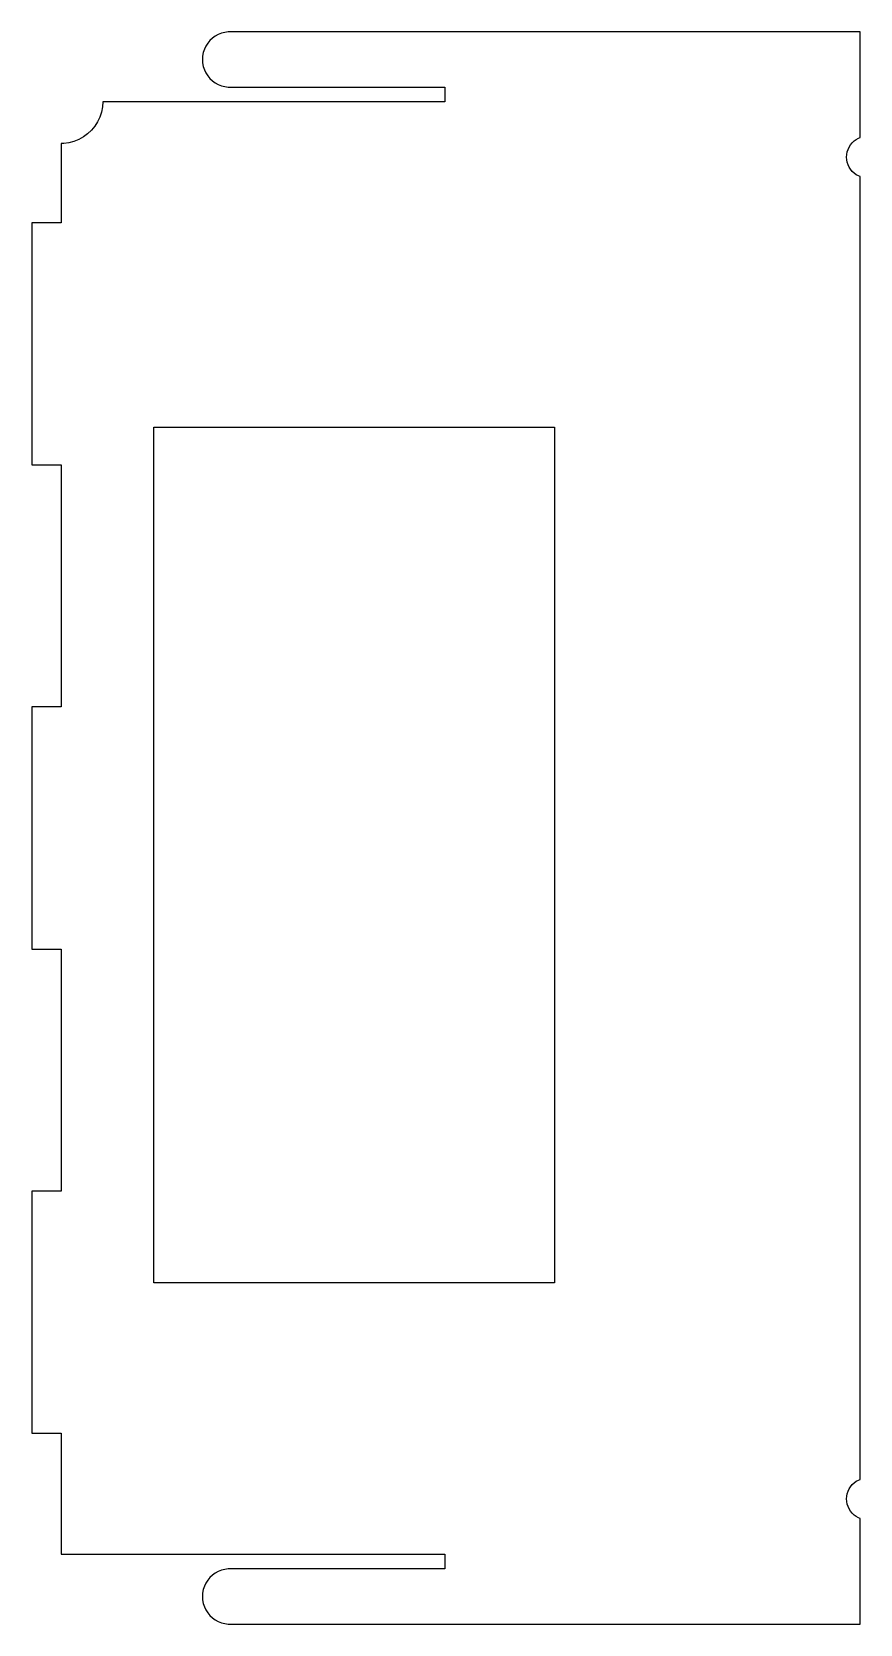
# Model space of a CAD drawing. Header units: metres. Extents: x 4 to 202, y -15 to 366.
import ezdxf

# ---------------------------------------------------------------- set-up
doc = ezdxf.new("R2010")
doc.units = ezdxf.units.M

msp = doc.modelspace()

# ---------------------------------------------------------------- linework, layer by layer
for p, q in [((50.2586, 366.383), (49.4528, 366.176)), ((51.084, 366.487), (50.2586, 366.383)), ((51.5, 366.487), (51.084, 366.487)), ((202.5, 366.5), (51.5, 366.5)), ((51.5, 366.5), (51.5, 366.487)), ((202.5, 341.174), (202.5, 366.5)), ((45.6945, 363.067), (45.3402, 362.314)), ((46.1403, 363.769), (45.6945, 363.067)), ((46.6706, 364.41), (46.1403, 363.769)), ((47.2771, 364.98), (46.6706, 364.41)), ((47.9501, 365.469), (47.2771, 364.98)), ((48.6792, 365.869), (47.9501, 365.469)), ((49.4528, 366.176), (48.6792, 365.869)), ((44.9272, 360.705), (44.875, 359.875)), ((44.875, 359.875), (44.9272, 359.045)), ((45.0831, 361.523), (44.9272, 360.705)), ((44.9272, 359.045), (45.0831, 358.227)), ((45.3402, 362.314), (45.0831, 361.523)), ((45.0831, 358.227), (45.3402, 357.436)), ((45.3402, 357.436), (45.6945, 356.683)), ((45.6945, 356.683), (46.1403, 355.981)), ((46.1403, 355.981), (46.6706, 355.34)), ((46.6706, 355.34), (47.2771, 354.77)), ((47.2771, 354.77), (47.9501, 354.281)), ((47.9501, 354.281), (48.6792, 353.881)), ((48.6792, 353.881), (49.4528, 353.574)), ((49.4528, 353.574), (50.2586, 353.367)), ((50.2586, 353.367), (51.084, 353.263)), ((51.084, 353.263), (51.5, 353.263)), ((51.5, 353.263), (51.5, 353.25)), ((51.5, 353.25), (103, 353.25)), ((103, 353.25), (103, 349.75)), ((20.6858, 347.263), (20.2978, 346.069)), ((20.9211, 348.497), (20.6858, 347.263)), ((21, 349.75), (20.9211, 348.497)), ((103, 349.75), (21, 349.75)), ((19.0902, 343.872), (18.2897, 342.905)), ((19.7631, 344.932), (19.0902, 343.872)), ((20.2978, 346.069), (19.7631, 344.932)), ((11.6279, 339.77), (11, 339.77)), ((11, 339.77), (11, 320.75)), ((12.8738, 339.927), (11.6279, 339.77)), ((14.0902, 340.239), (12.8738, 339.927)), ((15.2578, 340.702), (14.0902, 340.239)), ((16.3583, 341.307), (15.2578, 340.702)), ((17.3742, 342.045), (16.3583, 341.307)), ((18.2897, 342.905), (17.3742, 342.045)), ((200.205, 339.439), (200.605, 339.923)), ((200.605, 339.923), (201.063, 340.353)), ((201.063, 340.353), (201.571, 340.722)), ((201.571, 340.722), (202.121, 341.024)), ((202.121, 341.024), (202.5, 341.174)), ((199.25, 336.5), (199.289, 337.127)), ((199.289, 335.873), (199.25, 336.5)), ((199.289, 337.127), (199.407, 337.743)), ((199.407, 335.257), (199.289, 335.873)), ((199.407, 337.743), (199.601, 338.341)), ((199.601, 338.341), (199.868, 338.909)), ((199.868, 338.909), (200.205, 339.439)), ((199.601, 334.659), (199.407, 335.257)), ((199.868, 334.091), (199.601, 334.659)), ((200.205, 333.561), (199.868, 334.091)), ((200.605, 333.077), (200.205, 333.561)), ((201.063, 332.647), (200.605, 333.077)), ((201.571, 332.278), (201.063, 332.647)), ((202.121, 331.976), (201.571, 332.278)), ((202.5, 331.826), (202.121, 331.976)), ((202.5, 19.6741), (202.5, 331.826)), ((11, 320.75), (4, 320.75)), ((4, 320.75), (4, 262.75)), ((33.25, 66.75), (33.25, 271.75)), ((33.25, 271.75), (129.25, 271.75)), ((129.25, 271.75), (129.25, 66.75)), ((4, 262.75), (11, 262.75)), ((11, 262.75), (11, 204.75)), ((11, 204.75), (4, 204.75)), ((4, 204.75), (4, 146.75)), ((4, 146.75), (11, 146.75)), ((11, 146.75), (11, 88.75)), ((11, 88.75), (4, 88.75)), ((4, 88.75), (4, 30.75)), ((129.25, 66.75), (33.25, 66.75)), ((4, 30.75), (11, 30.75)), ((11, 30.75), (11, 1.75)), ((201.063, 18.8526), (201.571, 19.2216)), ((201.571, 19.2216), (202.121, 19.5241)), ((202.121, 19.5241), (202.5, 19.6741)), ((199.25, 15), (199.289, 15.6267)), ((199.289, 15.6267), (199.407, 16.2434)), ((199.407, 16.2434), (199.601, 16.8406)), ((199.601, 16.8406), (199.868, 17.4088)), ((199.868, 17.4088), (200.205, 17.9389)), ((200.205, 17.9389), (200.605, 18.4227)), ((200.605, 18.4227), (201.063, 18.8526)), ((199.289, 14.3733), (199.25, 15)), ((199.407, 13.7565), (199.289, 14.3733)), ((199.601, 13.1594), (199.407, 13.7565)), ((199.868, 12.5912), (199.601, 13.1594)), ((200.205, 12.0611), (199.868, 12.5912)), ((200.605, 11.5773), (200.205, 12.0611)), ((201.063, 11.1474), (200.605, 11.5773)), ((201.571, 10.7784), (201.063, 11.1474)), ((202.121, 10.4759), (201.571, 10.7784)), ((202.5, 10.3258), (202.121, 10.4759)), ((202.5, -15), (202.5, 10.3258)), ((11, 1.75), (103, 1.75)), ((103, 1.75), (103, -1.75)), ((47.2771, -3.27034), (46.6706, -3.83987)), ((47.9501, -2.78133), (47.2771, -3.27034)), ((48.6792, -2.38051), (47.9501, -2.78133)), ((49.4528, -2.07425), (48.6792, -2.38051)), ((50.2586, -1.86734), (49.4528, -2.07425)), ((51.084, -1.76306), (50.2586, -1.86734)), ((51.5, -1.76306), (51.084, -1.76306)), ((103, -1.75), (51.5, -1.75)), ((51.5, -1.75), (51.5, -1.76306)), ((44.9272, -7.54466), (44.875, -8.375)), ((45.0831, -6.72742), (44.9272, -7.54466)), ((45.3402, -5.93617), (45.0831, -6.72742)), ((45.6945, -5.18338), (45.3402, -5.93617)), ((46.1403, -4.48091), (45.6945, -5.18338)), ((46.6706, -3.83987), (46.1403, -4.48091)), ((44.875, -8.375), (44.9272, -9.20532)), ((44.9272, -9.20532), (45.0831, -10.0226)), ((45.0831, -10.0226), (45.3402, -10.8138)), ((45.3402, -10.8138), (45.6945, -11.5666)), ((45.6945, -11.5666), (46.1403, -12.2691)), ((46.1403, -12.2691), (46.6706, -12.9101)), ((46.6706, -12.9101), (47.2771, -13.4796)), ((47.2771, -13.4796), (47.9501, -13.9687)), ((47.9501, -13.9687), (48.6792, -14.3695)), ((48.6792, -14.3695), (49.4528, -14.6757)), ((49.4528, -14.6757), (50.2586, -14.8826)), ((50.2586, -14.8826), (51.084, -14.9869)), ((51.084, -14.9869), (51.5, -14.9869)), ((51.5, -14.9869), (51.5, -15)), ((51.5, -15), (202.5, -15))]:
    msp.add_line(p, q)

doc.saveas('drawing.dxf')
